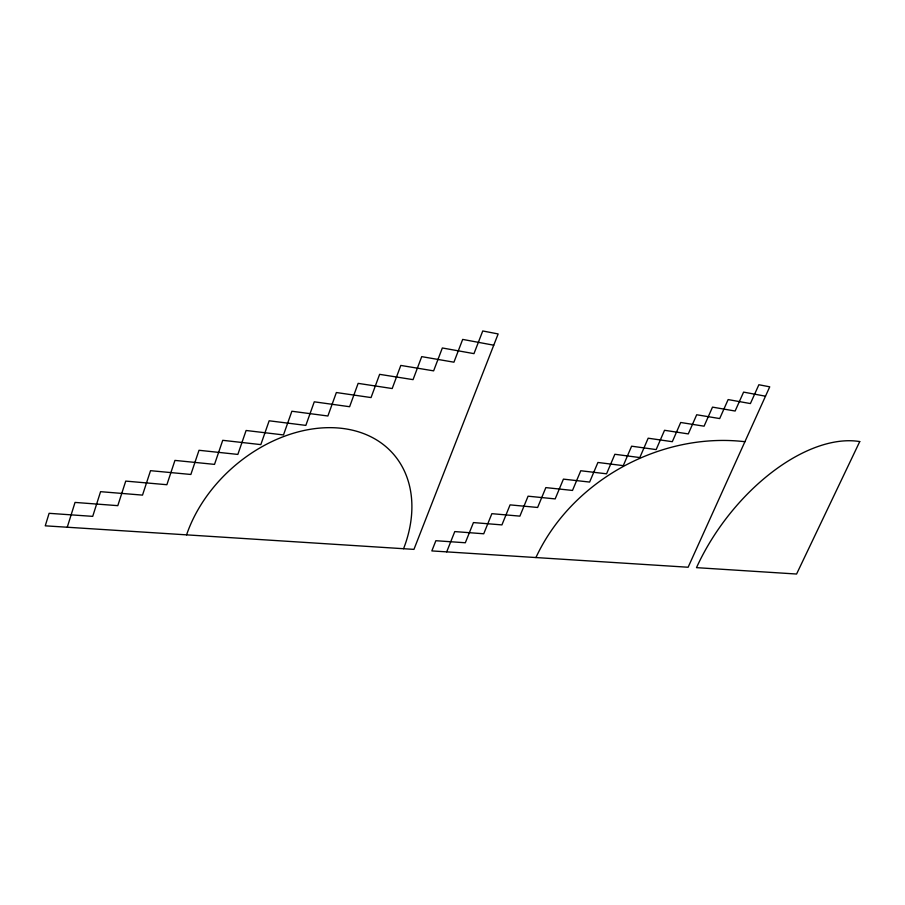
<?xml version="1.0" encoding="UTF-8"?>
<svg xmlns="http://www.w3.org/2000/svg" width="905" height="905" viewBox="0 0 905 905"><rect width="100%" height="100%" fill="white"/><g stroke="black" fill="none" stroke-linecap="round" stroke-linejoin="round"><path stroke-width="1.36" d="M67.253 527.23L75.036 502.422L117.797 505.657L125.738 481.098L166.871 484.718L174.948 460.407L214.519 464.378L222.732 440.316L260.832 444.615L269.158 420.791L305.845 425.395L314.273 401.82L349.613 406.718L358.142 383.369L392.193 388.539L400.813 365.428L433.631 370.858L442.341 347.973L473.971 353.64L482.75 330.97L498.146 333.945L413.947 549.38L45.25 525.828L49.108 513.316L92.717 516.359L100.579 491.675L142.515 495.114L150.524 470.679L190.865 474.469L199.01 450.283L237.845 454.423L246.103 430.486L283.491 434.932L291.874 411.243L327.882 415.995L336.366 392.532L371.05 397.567L379.625 374.342L413.053 379.636L421.719 356.638L453.937 362.192L462.681 339.409L493.745 345.201M446.697 551.869L454.774 531.586L483.734 533.78L491.868 513.678L519.889 516.133L528.079 496.189L555.172 498.904L563.419 479.13L589.619 482.071L597.922 462.466L623.274 465.645L631.611 446.188L656.159 449.593L664.53 430.294L688.286 433.902L696.692 414.762L719.69 418.563L728.14 399.58L750.403 403.562L758.876 384.738L769.736 386.831L688.117 567.243L431.843 550.919L435.871 540.715L465.328 542.762L473.439 522.581L501.924 524.9L510.081 504.877L537.627 507.467L545.851 487.603L572.503 490.442L580.772 470.747L606.554 473.813L614.868 454.276L639.812 457.568L648.172 438.201L672.313 441.697L680.707 422.488L704.079 426.187L712.507 407.126L735.132 411.028L743.593 392.114L765.506 396.198M535.93 557.548C571.621 480.487 660.82 431.821 744.917 441.708M186.577 534.855A129.245 95.557 -41.2 0 1 336.57 427.873A129.245 95.557 -41.2 0 1 403.562 548.724M859.75 441.572L796.581 574.03L696.499 567.65A149.314 83.656 -52.8 0 1 859.75 441.572"/></g></svg>
